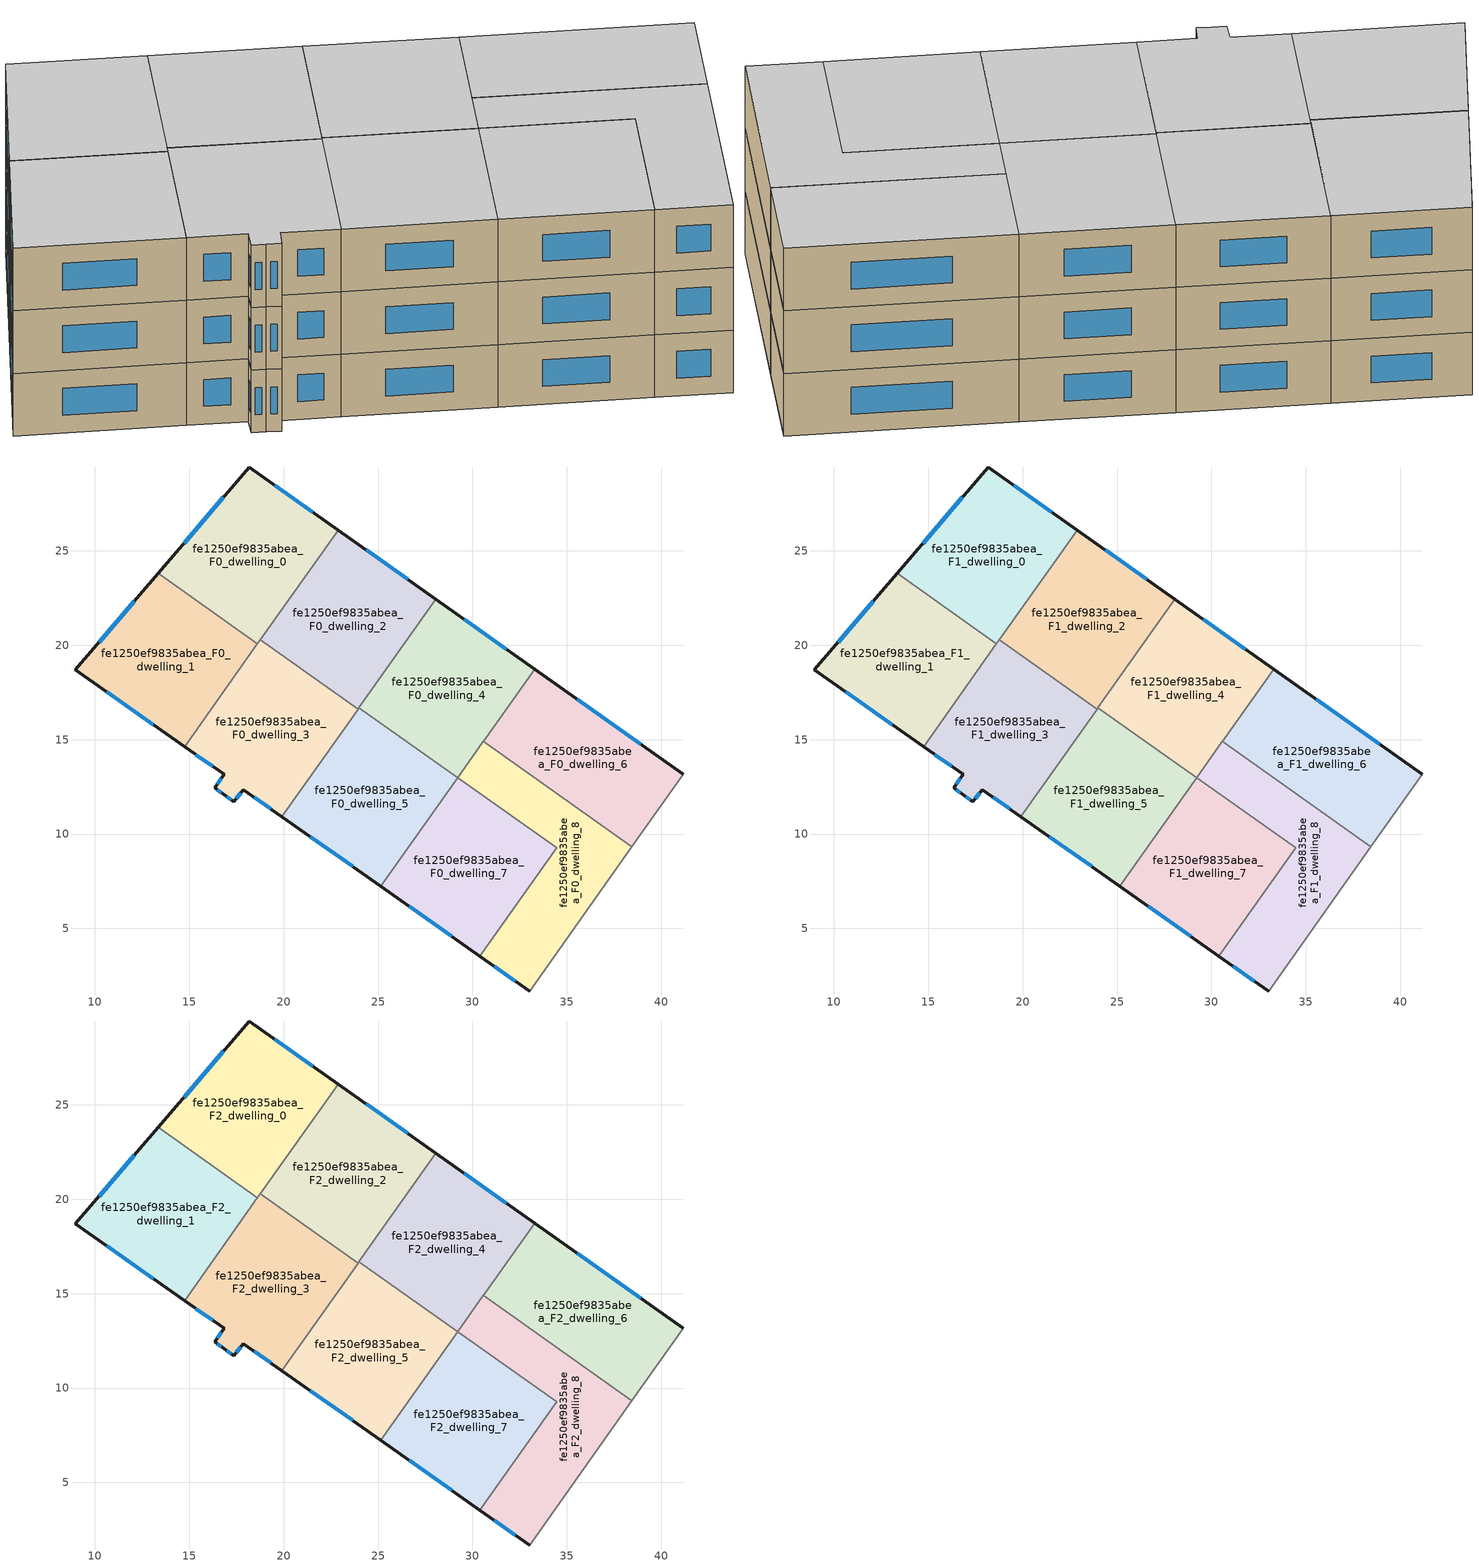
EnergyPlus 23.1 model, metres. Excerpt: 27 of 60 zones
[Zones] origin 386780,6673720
fe1250ef9835abea_F0_dwelling_0
 floor ground (EU_floor_Construction): 22.88,26.1 18.61,20.07 13.34,23.8 18.17,29.44 z0
 wall outside (EU_wall_Construction): 22.88,26.1 18.17,29.44 13.34,23.8 z0:3
 wall to fe1250ef9835abea_F0_dwelling_1 (EU_wall_Construction): 13.34,23.8 18.61,20.07 z0:3
 wall to fe1250ef9835abea_F0_dwelling_2 (EU_wall_Construction): 18.76,20.29 22.88,26.1 z0:3
 wall to fe1250ef9835abea_F0_dwelling_3 (EU_wall_Construction): 18.61,20.07 18.76,20.29 z0:3
 window (EU_Window_Construction): 16.79,27.83 14.72,25.41 / 21.54,27.06 19.52,28.49 z0.86:2.14
fe1250ef9835abea_F0_dwelling_1
 floor ground (EU_floor_Construction): 18.61,20.07 14.76,14.63 8.97,18.69 13.34,23.8 z0
 wall outside (EU_wall_Construction): 13.34,23.8 8.97,18.69 14.76,14.63 z0:3
 wall to fe1250ef9835abea_F0_dwelling_3 (EU_wall_Construction): 14.76,14.63 18.61,20.07 z0:3
 window (EU_Window_Construction): 12.09,22.34 10.22,20.15 / 10.62,17.53 13.1,15.79 z0.86:2.14
fe1250ef9835abea_F0_dwelling_2
 floor ground (EU_floor_Construction): 28.06,22.44 23.94,16.62 18.76,20.29 22.88,26.1 z0
 wall outside (EU_wall_Construction): 28.06,22.44 22.88,26.1 z0:3
 wall to fe1250ef9835abea_F0_dwelling_3 (EU_wall_Construction): 18.76,20.29 23.94,16.62 z0:3
 wall to fe1250ef9835abea_F0_dwelling_4 (EU_wall_Construction): 23.98,16.68 28.06,22.44 z0:3
 wall to fe1250ef9835abea_F0_dwelling_5 (EU_wall_Construction): 23.94,16.62 23.98,16.68 z0:3
 window (EU_Window_Construction): 26.58,23.48 24.36,25.05 z0.86:2.14
fe1250ef9835abea_F0_dwelling_3
 floor ground (EU_floor_Construction): 23.94,16.62 19.9,10.92 17.86,12.36 17.36,11.71 16.85,12.08 16.35,12.44 16.84,13.16 14.76,14.63 18.76,20.29 z0
 wall outside (EU_wall_Construction): 14.76,14.63 16.84,13.16 16.35,12.44 16.85,12.08 17.36,11.71 17.86,12.36 19.9,10.92 z0:3
 wall to fe1250ef9835abea_F0_dwelling_5 (EU_wall_Construction): 19.9,10.92 23.94,16.62 z0:3
 window (EU_Window_Construction): 16.7,12.96 16.49,12.65 / 15.35,14.21 16.25,13.58 / 18.44,11.95 19.32,11.33 / 17.5,11.89 17.72,12.17 / 16.99,11.97 17.21,11.82 / 16.49,12.34 16.7,12.18 z0.86:2.14
fe1250ef9835abea_F0_dwelling_4
 floor ground (EU_floor_Construction): 33.29,18.73 29.22,12.98 23.98,16.68 28.06,22.44 z0
 wall outside (EU_wall_Construction): 33.29,18.73 28.06,22.44 z0:3
 wall to fe1250ef9835abea_F0_dwelling_5 (EU_wall_Construction): 23.98,16.68 29.22,12.98 z0:3
 wall to fe1250ef9835abea_F0_dwelling_6 (EU_wall_Construction): 30.58,14.9 33.29,18.73 z0:3
 wall to fe1250ef9835abea_F0_dwelling_8 (EU_wall_Construction): 29.22,12.99 30.58,14.9 z0:3
 window (EU_Window_Construction): 31.8,19.79 29.55,21.38 z0.86:2.14
fe1250ef9835abea_F0_dwelling_5
 floor ground (EU_floor_Construction): 29.22,12.98 25.15,7.23 19.9,10.92 23.98,16.68 z0
 wall outside (EU_wall_Construction): 19.9,10.92 25.15,7.23 z0:3
 wall to fe1250ef9835abea_F0_dwelling_7 (EU_wall_Construction): 25.15,7.23 29.22,12.98 z0:3
 window (EU_Window_Construction): 21.4,9.86 23.65,8.28 z0.86:2.14
fe1250ef9835abea_F0_dwelling_6
 floor ground (EU_floor_Construction): 41.15,13.17 38.44,9.33 30.58,14.9 33.29,18.73 z0
 wall outside (EU_wall_Construction): 41.15,13.17 33.29,18.73 z0:3
 wall adiabatic (EU_wall_Construction): 38.44,9.33 41.15,13.17 z0:3
 wall to fe1250ef9835abea_F0_dwelling_8 (EU_wall_Construction): 30.58,14.9 38.44,9.33 z0:3
 window (EU_Window_Construction): 38.91,14.76 35.54,17.14 z0.86:2.14
fe1250ef9835abea_F0_dwelling_7
 floor ground (EU_floor_Construction): 34.46,9.28 30.4,3.54 25.15,7.23 29.22,12.99 z0
 wall outside (EU_wall_Construction): 25.15,7.23 30.4,3.54 z0:3
 wall to fe1250ef9835abea_F0_dwelling_8 (EU_wall_Construction): 30.4,3.54 34.46,9.28 29.22,12.99 z0:3
 window (EU_Window_Construction): 26.65,6.17 28.9,4.59 z0.86:2.14
fe1250ef9835abea_F0_dwelling_8
 floor ground (EU_floor_Construction): 38.44,9.33 33.02,1.69 30.4,3.54 34.46,9.28 29.22,12.99 30.58,14.9 z0
 wall outside (EU_wall_Construction): 30.4,3.54 33.02,1.69 z0:3
 wall adiabatic (EU_wall_Construction): 33.02,1.69 38.44,9.33 z0:3
 window (EU_Window_Construction): 31.15,3.01 32.27,2.22 z0.86:2.14
fe1250ef9835abea_F1_dwelling_0
 floor to fe1250ef9835abea_F0_dwelling_0 (EU_floor_Construction): 22.88,26.1 18.61,20.07 13.34,23.8 18.17,29.44 z3
 wall outside (EU_wall_Construction): 22.88,26.1 18.17,29.44 13.34,23.8 z3:6
 wall to fe1250ef9835abea_F1_dwelling_1 (EU_wall_Construction): 13.34,23.8 18.61,20.07 z3:6
 wall to fe1250ef9835abea_F1_dwelling_2 (EU_wall_Construction): 18.76,20.29 22.88,26.1 z3:6
 wall to fe1250ef9835abea_F1_dwelling_3 (EU_wall_Construction): 18.61,20.07 18.76,20.29 z3:6
 window (EU_Window_Construction): 16.79,27.83 14.72,25.41 / 21.54,27.06 19.52,28.49 z3.86:5.14
fe1250ef9835abea_F1_dwelling_1
 floor to fe1250ef9835abea_F0_dwelling_1 (EU_floor_Construction): 18.61,20.07 14.76,14.63 8.97,18.69 13.34,23.8 z3
 wall outside (EU_wall_Construction): 13.34,23.8 8.97,18.69 14.76,14.63 z3:6
 wall to fe1250ef9835abea_F1_dwelling_3 (EU_wall_Construction): 14.76,14.63 18.61,20.07 z3:6
 window (EU_Window_Construction): 12.09,22.34 10.22,20.15 / 10.62,17.53 13.1,15.79 z3.86:5.14
fe1250ef9835abea_F1_dwelling_2
 floor to fe1250ef9835abea_F0_dwelling_2 (EU_floor_Construction): 28.06,22.44 23.94,16.62 18.76,20.29 22.88,26.1 z3
 wall outside (EU_wall_Construction): 28.06,22.44 22.88,26.1 z3:6
 wall to fe1250ef9835abea_F1_dwelling_3 (EU_wall_Construction): 18.76,20.29 23.94,16.62 z3:6
 wall to fe1250ef9835abea_F1_dwelling_4 (EU_wall_Construction): 23.98,16.68 28.06,22.44 z3:6
 wall to fe1250ef9835abea_F1_dwelling_5 (EU_wall_Construction): 23.94,16.62 23.98,16.68 z3:6
 window (EU_Window_Construction): 26.58,23.48 24.36,25.05 z3.86:5.14
fe1250ef9835abea_F1_dwelling_3
 floor to fe1250ef9835abea_F0_dwelling_3 (EU_floor_Construction): 23.94,16.62 19.9,10.92 17.86,12.36 17.36,11.71 16.85,12.08 16.35,12.44 16.84,13.16 14.76,14.63 18.76,20.29 z3
 wall outside (EU_wall_Construction): 14.76,14.63 16.84,13.16 16.35,12.44 16.85,12.08 17.36,11.71 17.86,12.36 19.9,10.92 z3:6
 wall to fe1250ef9835abea_F1_dwelling_5 (EU_wall_Construction): 19.9,10.92 23.94,16.62 z3:6
 window (EU_Window_Construction): 16.7,12.96 16.49,12.65 / 15.35,14.21 16.25,13.58 / 18.44,11.95 19.32,11.33 / 17.5,11.89 17.72,12.17 / 16.99,11.97 17.21,11.82 / 16.49,12.34 16.7,12.18 z3.86:5.14
fe1250ef9835abea_F1_dwelling_4
 floor to fe1250ef9835abea_F0_dwelling_4 (EU_floor_Construction): 33.29,18.73 29.22,12.98 23.98,16.68 28.06,22.44 z3
 wall outside (EU_wall_Construction): 33.29,18.73 28.06,22.44 z3:6
 wall to fe1250ef9835abea_F1_dwelling_5 (EU_wall_Construction): 23.98,16.68 29.22,12.98 z3:6
 wall to fe1250ef9835abea_F1_dwelling_6 (EU_wall_Construction): 30.58,14.9 33.29,18.73 z3:6
 wall to fe1250ef9835abea_F1_dwelling_8 (EU_wall_Construction): 29.22,12.99 30.58,14.9 z3:6
 window (EU_Window_Construction): 31.8,19.79 29.55,21.38 z3.86:5.14
fe1250ef9835abea_F1_dwelling_5
 floor to fe1250ef9835abea_F0_dwelling_5 (EU_floor_Construction): 29.22,12.98 25.15,7.23 19.9,10.92 23.98,16.68 z3
 wall outside (EU_wall_Construction): 19.9,10.92 25.15,7.23 z3:6
 wall to fe1250ef9835abea_F1_dwelling_7 (EU_wall_Construction): 25.15,7.23 29.22,12.98 z3:6
 window (EU_Window_Construction): 21.4,9.86 23.65,8.28 z3.86:5.14
fe1250ef9835abea_F1_dwelling_6
 floor to fe1250ef9835abea_F0_dwelling_6 (EU_floor_Construction): 41.15,13.17 38.44,9.33 30.58,14.9 33.29,18.73 z3
 wall outside (EU_wall_Construction): 41.15,13.17 33.29,18.73 z3:6
 wall adiabatic (EU_wall_Construction): 38.44,9.33 41.15,13.17 z3:6
 wall to fe1250ef9835abea_F1_dwelling_8 (EU_wall_Construction): 30.58,14.9 38.44,9.33 z3:6
 window (EU_Window_Construction): 38.91,14.76 35.54,17.14 z3.86:5.14
fe1250ef9835abea_F1_dwelling_7
 floor to fe1250ef9835abea_F0_dwelling_7 (EU_floor_Construction): 34.46,9.28 30.4,3.54 25.15,7.23 29.22,12.99 z3
 wall outside (EU_wall_Construction): 25.15,7.23 30.4,3.54 z3:6
 wall to fe1250ef9835abea_F1_dwelling_8 (EU_wall_Construction): 30.4,3.54 34.46,9.28 29.22,12.99 z3:6
 window (EU_Window_Construction): 26.65,6.17 28.9,4.59 z3.86:5.14
fe1250ef9835abea_F1_dwelling_8
 floor to fe1250ef9835abea_F0_dwelling_8 (EU_floor_Construction): 38.44,9.33 33.02,1.69 30.4,3.54 34.46,9.28 29.22,12.99 30.58,14.9 z3
 wall outside (EU_wall_Construction): 30.4,3.54 33.02,1.69 z3:6
 wall adiabatic (EU_wall_Construction): 33.02,1.69 38.44,9.33 z3:6
 window (EU_Window_Construction): 31.15,3.01 32.27,2.22 z3.86:5.14
fe1250ef9835abea_F2_dwelling_0
 floor to fe1250ef9835abea_F1_dwelling_0 (EU_floor_Construction): 22.88,26.1 18.61,20.07 13.34,23.8 18.17,29.44 z6
 wall outside (EU_wall_Construction): 22.88,26.1 18.17,29.44 13.34,23.8 z6:9
 wall to fe1250ef9835abea_F2_dwelling_1 (EU_wall_Construction): 13.34,23.8 18.61,20.07 z6:9
 wall to fe1250ef9835abea_F2_dwelling_2 (EU_wall_Construction): 18.76,20.29 22.88,26.1 z6:9
 wall to fe1250ef9835abea_F2_dwelling_3 (EU_wall_Construction): 18.61,20.07 18.76,20.29 z6:9
 window (EU_Window_Construction): 16.79,27.83 14.72,25.41 / 21.54,27.06 19.52,28.49 z6.86:8.14
 ceiling to fe1250ef9835abea_F3_dwelling_0 (EU_floor_Construction): 18.61,20.07 22.88,26.1 18.17,29.44 13.34,23.8 z9
fe1250ef9835abea_F2_dwelling_1
 floor to fe1250ef9835abea_F1_dwelling_1 (EU_floor_Construction): 18.61,20.07 14.76,14.63 8.97,18.69 13.34,23.8 z6
 wall outside (EU_wall_Construction): 13.34,23.8 8.97,18.69 14.76,14.63 z6:9
 wall to fe1250ef9835abea_F2_dwelling_3 (EU_wall_Construction): 14.76,14.63 18.61,20.07 z6:9
 window (EU_Window_Construction): 12.09,22.34 10.22,20.15 / 10.62,17.53 13.1,15.79 z6.86:8.14
 ceiling to fe1250ef9835abea_F3_dwelling_1 (EU_floor_Construction): 14.76,14.63 18.61,20.07 13.34,23.8 8.97,18.69 z9
fe1250ef9835abea_F2_dwelling_2
 floor to fe1250ef9835abea_F1_dwelling_2 (EU_floor_Construction): 28.06,22.44 23.94,16.62 18.76,20.29 22.88,26.1 z6
 wall outside (EU_wall_Construction): 28.06,22.44 22.88,26.1 z6:9
 wall to fe1250ef9835abea_F2_dwelling_3 (EU_wall_Construction): 18.76,20.29 23.94,16.62 z6:9
 wall to fe1250ef9835abea_F2_dwelling_4 (EU_wall_Construction): 23.98,16.68 28.06,22.44 z6:9
 wall to fe1250ef9835abea_F2_dwelling_5 (EU_wall_Construction): 23.94,16.62 23.98,16.68 z6:9
 window (EU_Window_Construction): 26.58,23.48 24.36,25.05 z6.86:8.14
 ceiling to fe1250ef9835abea_F3_dwelling_2 (EU_floor_Construction): 23.94,16.62 28.06,22.44 22.88,26.1 18.76,20.29 z9
fe1250ef9835abea_F2_dwelling_3
 floor to fe1250ef9835abea_F1_dwelling_3 (EU_floor_Construction): 23.94,16.62 19.9,10.92 17.86,12.36 17.36,11.71 16.85,12.08 16.35,12.44 16.84,13.16 14.76,14.63 18.76,20.29 z6
 wall outside (EU_wall_Construction): 14.76,14.63 16.84,13.16 16.35,12.44 16.85,12.08 17.36,11.71 17.86,12.36 19.9,10.92 z6:9
 wall to fe1250ef9835abea_F2_dwelling_5 (EU_wall_Construction): 19.9,10.92 23.94,16.62 z6:9
 window (EU_Window_Construction): 16.7,12.96 16.49,12.65 / 15.35,14.21 16.25,13.58 / 18.44,11.95 19.32,11.33 / 17.5,11.89 17.72,12.17 / 16.99,11.97 17.21,11.82 / 16.49,12.34 16.7,12.18 z6.86:8.14
 ceiling to fe1250ef9835abea_F3_dwelling_3 (EU_floor_Construction): 19.9,10.92 23.94,16.62 18.76,20.29 14.76,14.63 16.84,13.16 16.35,12.44 16.85,12.08 17.36,11.71 17.86,12.36 z9
fe1250ef9835abea_F2_dwelling_4
 floor to fe1250ef9835abea_F1_dwelling_4 (EU_floor_Construction): 33.29,18.73 29.22,12.98 23.98,16.68 28.06,22.44 z6
 wall outside (EU_wall_Construction): 33.29,18.73 28.06,22.44 z6:9
 wall to fe1250ef9835abea_F2_dwelling_5 (EU_wall_Construction): 23.98,16.68 29.22,12.98 z6:9
 wall to fe1250ef9835abea_F2_dwelling_6 (EU_wall_Construction): 30.58,14.9 33.29,18.73 z6:9
 wall to fe1250ef9835abea_F2_dwelling_8 (EU_wall_Construction): 29.22,12.99 30.58,14.9 z6:9
 window (EU_Window_Construction): 31.8,19.79 29.55,21.38 z6.86:8.14
 ceiling to fe1250ef9835abea_F3_dwelling_4 (EU_floor_Construction): 29.22,12.98 33.29,18.73 28.06,22.44 23.98,16.68 z9
fe1250ef9835abea_F2_dwelling_5
 floor to fe1250ef9835abea_F1_dwelling_5 (EU_floor_Construction): 29.22,12.98 25.15,7.23 19.9,10.92 23.98,16.68 z6
 wall outside (EU_wall_Construction): 19.9,10.92 25.15,7.23 z6:9
 wall to fe1250ef9835abea_F2_dwelling_7 (EU_wall_Construction): 25.15,7.23 29.22,12.98 z6:9
 window (EU_Window_Construction): 21.4,9.86 23.65,8.28 z6.86:8.14
 ceiling to fe1250ef9835abea_F3_dwelling_5 (EU_floor_Construction): 25.15,7.23 29.22,12.98 23.98,16.68 19.9,10.92 z9
fe1250ef9835abea_F2_dwelling_6
 floor to fe1250ef9835abea_F1_dwelling_6 (EU_floor_Construction): 41.15,13.17 38.44,9.33 30.58,14.9 33.29,18.73 z6
 wall outside (EU_wall_Construction): 41.15,13.17 33.29,18.73 z6:9
 wall adiabatic (EU_wall_Construction): 38.44,9.33 41.15,13.17 z6:9
 wall to fe1250ef9835abea_F2_dwelling_8 (EU_wall_Construction): 30.58,14.9 38.44,9.33 z6:9
 window (EU_Window_Construction): 38.91,14.76 35.54,17.14 z6.86:8.14
 ceiling to fe1250ef9835abea_F3_dwelling_6 (EU_floor_Construction): 38.44,9.33 41.15,13.17 33.29,18.73 30.58,14.9 z9
fe1250ef9835abea_F2_dwelling_7
 floor to fe1250ef9835abea_F1_dwelling_7 (EU_floor_Construction): 34.46,9.28 30.4,3.54 25.15,7.23 29.22,12.99 z6
 wall outside (EU_wall_Construction): 25.15,7.23 30.4,3.54 z6:9
 wall to fe1250ef9835abea_F2_dwelling_8 (EU_wall_Construction): 30.4,3.54 34.46,9.28 29.22,12.99 z6:9
 window (EU_Window_Construction): 26.65,6.17 28.9,4.59 z6.86:8.14
 ceiling to fe1250ef9835abea_F3_dwelling_7 (EU_floor_Construction): 30.4,3.54 34.46,9.28 29.22,12.99 25.15,7.23 z9
fe1250ef9835abea_F2_dwelling_8
 floor to fe1250ef9835abea_F1_dwelling_8 (EU_floor_Construction): 38.44,9.33 33.02,1.69 30.4,3.54 34.46,9.28 29.22,12.99 30.58,14.9 z6
 wall outside (EU_wall_Construction): 30.4,3.54 33.02,1.69 z6:9
 wall adiabatic (EU_wall_Construction): 33.02,1.69 38.44,9.33 z6:9
 window (EU_Window_Construction): 31.15,3.01 32.27,2.22 z6.86:8.14
 ceiling to fe1250ef9835abea_F3_dwelling_8 (EU_floor_Construction): 33.02,1.69 38.44,9.33 30.58,14.9 29.22,12.99 34.46,9.28 30.4,3.54 z9
[Building]
EU S2 Campaign: North Axis=0; Terrain=City; Solar Distribution=FullExterior
[Site:Location]
Helsinki-Vantaa.AP: Latitude=60.317; Longitude=24.963; Time Zone=2; Elevation=54.6
[SizingPeriod:WeatherFileDays]
AnnualSizingPeriod: Begin Month=1; Begin Day of Month=1; End Month=12; End Day of Month=31; Day of Week for Start Day=Monday; Use Weather File Daylight Saving Period=No; Use Weather File Rain and Snow Indicators=No
[MATERIAL]
EU_InternalMass_Material: Roughness=MediumRough; Thickness=0.1; Conductivity=1; Density=1800; Specific Heat=900; Thermal Absorptance=0.9; Solar Absorptance=0.7; Visible Absorptance=0.7
[MATERIAL:NOMASS] Roughness=MediumRough; Thermal Absorptance=0.9; Solar Absorptance=0.7; Visible Absorptance=0.7
Name | Thermal Resistance
EU_wall_NoMass | 1.10183
EU_floor_NoMass | 1.70606
[WINDOWMATERIAL:SIMPLEGLAZINGSYSTEM]
EU_Window_SimpleGlazing: UFactor=3.11035; Solar Heat Gain Coefficient=0.8; Visible Transmittance=0.8
[CONSTRUCTION]
EU_wall_Construction: EU_wall_NoMass
EU_floor_Construction: EU_floor_NoMass
EU_Window_Construction: EU_Window_SimpleGlazing
EU_InternalMass_Construction: EU_InternalMass_Material
[ZONE] Type=1; Multiplier=1; Ceiling Height=autocalculate; Floor Area=autocalculate; Part of Total Floor Area=Yes
Name | Volume
fe1250ef9835abea_F0_dwelling_0; fe1250ef9835abea_F1_dwelling_0; fe1250ef9835abea_F2_dwelling_0; fe1250ef9835abea_F0_dwelling_7; fe1250ef9835abea_F1_dwelling_7; fe1250ef9835abea_F2_dwelling_7 | 135.616
fe1250ef9835abea_F0_dwelling_1; fe1250ef9835abea_F1_dwelling_1; fe1250ef9835abea_F2_dwelling_1 | 135.609
fe1250ef9835abea_F0_dwelling_2; fe1250ef9835abea_F1_dwelling_2; fe1250ef9835abea_F2_dwelling_2; fe1250ef9835abea_F0_dwelling_5; fe1250ef9835abea_F1_dwelling_5; fe1250ef9835abea_F2_dwelling_5 | 135.615
fe1250ef9835abea_F0_dwelling_3; fe1250ef9835abea_F1_dwelling_3; fe1250ef9835abea_F2_dwelling_3 | 135.64
fe1250ef9835abea_F0_dwelling_4; fe1250ef9835abea_F1_dwelling_4; fe1250ef9835abea_F2_dwelling_4 | 135.623
fe1250ef9835abea_F0_dwelling_6; fe1250ef9835abea_F1_dwelling_6; fe1250ef9835abea_F2_dwelling_6 | 135.653
fe1250ef9835abea_F0_dwelling_8; fe1250ef9835abea_F1_dwelling_8; fe1250ef9835abea_F2_dwelling_8 | 135.625
[INTERNALMASS] Construction=EU_InternalMass_Construction
Name | Zone or ZoneList | Surface Area
fe1250ef9835abea_F0_dwelling_0_EU_InternalMass | fe1250ef9835abea_F0_dwelling_0 | 45.2043
fe1250ef9835abea_F0_dwelling_1_EU_InternalMass | fe1250ef9835abea_F0_dwelling_1 | 45.2031
fe1250ef9835abea_F0_dwelling_2_EU_InternalMass | fe1250ef9835abea_F0_dwelling_2 | 45.2069
fe1250ef9835abea_F0_dwelling_3_EU_InternalMass | fe1250ef9835abea_F0_dwelling_3 | 45.2132
fe1250ef9835abea_F0_dwelling_4_EU_InternalMass | fe1250ef9835abea_F0_dwelling_4 | 45.2076
fe1250ef9835abea_F0_dwelling_5_EU_InternalMass | fe1250ef9835abea_F0_dwelling_5 | 45.2057
fe1250ef9835abea_F0_dwelling_6_EU_InternalMass | fe1250ef9835abea_F0_dwelling_6 | 45.2157
fe1250ef9835abea_F0_dwelling_7_EU_InternalMass | fe1250ef9835abea_F0_dwelling_7 | 45.2047
fe1250ef9835abea_F0_dwelling_8_EU_InternalMass | fe1250ef9835abea_F0_dwelling_8 | 45.2083
fe1250ef9835abea_F1_dwelling_0_EU_InternalMass | fe1250ef9835abea_F1_dwelling_0 | 45.2043
fe1250ef9835abea_F1_dwelling_1_EU_InternalMass | fe1250ef9835abea_F1_dwelling_1 | 45.2031
fe1250ef9835abea_F1_dwelling_2_EU_InternalMass | fe1250ef9835abea_F1_dwelling_2 | 45.2069
fe1250ef9835abea_F1_dwelling_3_EU_InternalMass | fe1250ef9835abea_F1_dwelling_3 | 45.2132
fe1250ef9835abea_F1_dwelling_4_EU_InternalMass | fe1250ef9835abea_F1_dwelling_4 | 45.2076
fe1250ef9835abea_F1_dwelling_5_EU_InternalMass | fe1250ef9835abea_F1_dwelling_5 | 45.2057
fe1250ef9835abea_F1_dwelling_6_EU_InternalMass | fe1250ef9835abea_F1_dwelling_6 | 45.2157
fe1250ef9835abea_F1_dwelling_7_EU_InternalMass | fe1250ef9835abea_F1_dwelling_7 | 45.2047
fe1250ef9835abea_F1_dwelling_8_EU_InternalMass | fe1250ef9835abea_F1_dwelling_8 | 45.2083
fe1250ef9835abea_F2_dwelling_0_EU_InternalMass | fe1250ef9835abea_F2_dwelling_0 | 45.2043
fe1250ef9835abea_F2_dwelling_1_EU_InternalMass | fe1250ef9835abea_F2_dwelling_1 | 45.2031
fe1250ef9835abea_F2_dwelling_2_EU_InternalMass | fe1250ef9835abea_F2_dwelling_2 | 45.2069
fe1250ef9835abea_F2_dwelling_3_EU_InternalMass | fe1250ef9835abea_F2_dwelling_3 | 45.2132
fe1250ef9835abea_F2_dwelling_4_EU_InternalMass | fe1250ef9835abea_F2_dwelling_4 | 45.2076
fe1250ef9835abea_F2_dwelling_5_EU_InternalMass | fe1250ef9835abea_F2_dwelling_5 | 45.2057
fe1250ef9835abea_F2_dwelling_6_EU_InternalMass | fe1250ef9835abea_F2_dwelling_6 | 45.2157
fe1250ef9835abea_F2_dwelling_7_EU_InternalMass | fe1250ef9835abea_F2_dwelling_7 | 45.2047
fe1250ef9835abea_F2_dwelling_8_EU_InternalMass | fe1250ef9835abea_F2_dwelling_8 | 45.2083
[OTHEREQUIPMENT] Fuel Type=Electricity; Design Level Calculation Method=Watts/Area; Power per Zone Floor Area=1; Fraction Latent=0; Fraction Radiant=0; Fraction Lost=0; Carbon Dioxide Generation Rate=0; EndUse Subcategory=EU_Step8_InternalGains
Name | Zone or ZoneList or Space or SpaceList | Schedule
EU_Step8_InternalGain_fe1250ef9835abea_F0_dwelling_0_f000 | fe1250ef9835abea_F0_dwelling_0 | EU_Step8_GainSchedule_fe1250ef9835abea_F0_dwelling_0_f000
EU_Step8_InternalGain_fe1250ef9835abea_F0_dwelling_1_f000 | fe1250ef9835abea_F0_dwelling_1 | EU_Step8_GainSchedule_fe1250ef9835abea_F0_dwelling_1_f000
EU_Step8_InternalGain_fe1250ef9835abea_F0_dwelling_2_f000 | fe1250ef9835abea_F0_dwelling_2 | EU_Step8_GainSchedule_fe1250ef9835abea_F0_dwelling_2_f000
EU_Step8_InternalGain_fe1250ef9835abea_F0_dwelling_3_f000 | fe1250ef9835abea_F0_dwelling_3 | EU_Step8_GainSchedule_fe1250ef9835abea_F0_dwelling_3_f000
EU_Step8_InternalGain_fe1250ef9835abea_F0_dwelling_4_f000 | fe1250ef9835abea_F0_dwelling_4 | EU_Step8_GainSchedule_fe1250ef9835abea_F0_dwelling_4_f000
EU_Step8_InternalGain_fe1250ef9835abea_F0_dwelling_5_f000 | fe1250ef9835abea_F0_dwelling_5 | EU_Step8_GainSchedule_fe1250ef9835abea_F0_dwelling_5_f000
EU_Step8_InternalGain_fe1250ef9835abea_F0_dwelling_6_f000 | fe1250ef9835abea_F0_dwelling_6 | EU_Step8_GainSchedule_fe1250ef9835abea_F0_dwelling_6_f000
EU_Step8_InternalGain_fe1250ef9835abea_F0_dwelling_7_f000 | fe1250ef9835abea_F0_dwelling_7 | EU_Step8_GainSchedule_fe1250ef9835abea_F0_dwelling_7_f000
EU_Step8_InternalGain_fe1250ef9835abea_F0_dwelling_8_f000 | fe1250ef9835abea_F0_dwelling_8 | EU_Step8_GainSchedule_fe1250ef9835abea_F0_dwelling_8_f000
EU_Step8_InternalGain_fe1250ef9835abea_F1_dwelling_0_f000 | fe1250ef9835abea_F1_dwelling_0 | EU_Step8_GainSchedule_fe1250ef9835abea_F1_dwelling_0_f000
EU_Step8_InternalGain_fe1250ef9835abea_F1_dwelling_1_f000 | fe1250ef9835abea_F1_dwelling_1 | EU_Step8_GainSchedule_fe1250ef9835abea_F1_dwelling_1_f000
EU_Step8_InternalGain_fe1250ef9835abea_F1_dwelling_2_f000 | fe1250ef9835abea_F1_dwelling_2 | EU_Step8_GainSchedule_fe1250ef9835abea_F1_dwelling_2_f000
EU_Step8_InternalGain_fe1250ef9835abea_F1_dwelling_3_f000 | fe1250ef9835abea_F1_dwelling_3 | EU_Step8_GainSchedule_fe1250ef9835abea_F1_dwelling_3_f000
EU_Step8_InternalGain_fe1250ef9835abea_F1_dwelling_4_f000 | fe1250ef9835abea_F1_dwelling_4 | EU_Step8_GainSchedule_fe1250ef9835abea_F1_dwelling_4_f000
EU_Step8_InternalGain_fe1250ef9835abea_F1_dwelling_5_f000 | fe1250ef9835abea_F1_dwelling_5 | EU_Step8_GainSchedule_fe1250ef9835abea_F1_dwelling_5_f000
EU_Step8_InternalGain_fe1250ef9835abea_F1_dwelling_6_f000 | fe1250ef9835abea_F1_dwelling_6 | EU_Step8_GainSchedule_fe1250ef9835abea_F1_dwelling_6_f000
EU_Step8_InternalGain_fe1250ef9835abea_F1_dwelling_7_f000 | fe1250ef9835abea_F1_dwelling_7 | EU_Step8_GainSchedule_fe1250ef9835abea_F1_dwelling_7_f000
EU_Step8_InternalGain_fe1250ef9835abea_F1_dwelling_8_f000 | fe1250ef9835abea_F1_dwelling_8 | EU_Step8_GainSchedule_fe1250ef9835abea_F1_dwelling_8_f000
EU_Step8_InternalGain_fe1250ef9835abea_F2_dwelling_0_f000 | fe1250ef9835abea_F2_dwelling_0 | EU_Step8_GainSchedule_fe1250ef9835abea_F2_dwelling_0_f000
EU_Step8_InternalGain_fe1250ef9835abea_F2_dwelling_1_f000 | fe1250ef9835abea_F2_dwelling_1 | EU_Step8_GainSchedule_fe1250ef9835abea_F2_dwelling_1_f000
EU_Step8_InternalGain_fe1250ef9835abea_F2_dwelling_2_f000 | fe1250ef9835abea_F2_dwelling_2 | EU_Step8_GainSchedule_fe1250ef9835abea_F2_dwelling_2_f000
EU_Step8_InternalGain_fe1250ef9835abea_F2_dwelling_3_f000 | fe1250ef9835abea_F2_dwelling_3 | EU_Step8_GainSchedule_fe1250ef9835abea_F2_dwelling_3_f000
EU_Step8_InternalGain_fe1250ef9835abea_F2_dwelling_4_f000 | fe1250ef9835abea_F2_dwelling_4 | EU_Step8_GainSchedule_fe1250ef9835abea_F2_dwelling_4_f000
EU_Step8_InternalGain_fe1250ef9835abea_F2_dwelling_5_f000 | fe1250ef9835abea_F2_dwelling_5 | EU_Step8_GainSchedule_fe1250ef9835abea_F2_dwelling_5_f000
EU_Step8_InternalGain_fe1250ef9835abea_F2_dwelling_6_f000 | fe1250ef9835abea_F2_dwelling_6 | EU_Step8_GainSchedule_fe1250ef9835abea_F2_dwelling_6_f000
EU_Step8_InternalGain_fe1250ef9835abea_F2_dwelling_7_f000 | fe1250ef9835abea_F2_dwelling_7 | EU_Step8_GainSchedule_fe1250ef9835abea_F2_dwelling_7_f000
EU_Step8_InternalGain_fe1250ef9835abea_F2_dwelling_8_f000 | fe1250ef9835abea_F2_dwelling_8 | EU_Step8_GainSchedule_fe1250ef9835abea_F2_dwelling_8_f000
[ZONEVENTILATION:DESIGNFLOWRATE] Schedule=EU_AlwaysOn; Design Flow Rate Calculation Method=AirChanges/Hour; Air Changes per Hour=0.756316; Ventilation Type=Natural; Fan Pressure Rise=0; Fan Total Efficiency=1; Constant Term Coefficient=1; Temperature Term Coefficient=0; Velocity Term Coefficient=0; Velocity Squared Term Coefficient=0; Minimum Indoor Temperature=-100; Maximum Indoor Temperature=100; Delta Temperature=-100; Minimum Outdoor Temperature=-100; Maximum Outdoor Temperature=100; Maximum Wind Speed=40
Name | Zone or ZoneList or Space or SpaceList
EU_ConstantAir_fe1250ef9835abea_F0_dwelling_0 | fe1250ef9835abea_F0_dwelling_0
EU_ConstantAir_fe1250ef9835abea_F0_dwelling_1 | fe1250ef9835abea_F0_dwelling_1
EU_ConstantAir_fe1250ef9835abea_F0_dwelling_2 | fe1250ef9835abea_F0_dwelling_2
EU_ConstantAir_fe1250ef9835abea_F0_dwelling_3 | fe1250ef9835abea_F0_dwelling_3
EU_ConstantAir_fe1250ef9835abea_F0_dwelling_4 | fe1250ef9835abea_F0_dwelling_4
EU_ConstantAir_fe1250ef9835abea_F0_dwelling_5 | fe1250ef9835abea_F0_dwelling_5
EU_ConstantAir_fe1250ef9835abea_F0_dwelling_6 | fe1250ef9835abea_F0_dwelling_6
EU_ConstantAir_fe1250ef9835abea_F0_dwelling_7 | fe1250ef9835abea_F0_dwelling_7
EU_ConstantAir_fe1250ef9835abea_F0_dwelling_8 | fe1250ef9835abea_F0_dwelling_8
EU_ConstantAir_fe1250ef9835abea_F1_dwelling_0 | fe1250ef9835abea_F1_dwelling_0
EU_ConstantAir_fe1250ef9835abea_F1_dwelling_1 | fe1250ef9835abea_F1_dwelling_1
EU_ConstantAir_fe1250ef9835abea_F1_dwelling_2 | fe1250ef9835abea_F1_dwelling_2
EU_ConstantAir_fe1250ef9835abea_F1_dwelling_3 | fe1250ef9835abea_F1_dwelling_3
EU_ConstantAir_fe1250ef9835abea_F1_dwelling_4 | fe1250ef9835abea_F1_dwelling_4
EU_ConstantAir_fe1250ef9835abea_F1_dwelling_5 | fe1250ef9835abea_F1_dwelling_5
EU_ConstantAir_fe1250ef9835abea_F1_dwelling_6 | fe1250ef9835abea_F1_dwelling_6
EU_ConstantAir_fe1250ef9835abea_F1_dwelling_7 | fe1250ef9835abea_F1_dwelling_7
EU_ConstantAir_fe1250ef9835abea_F1_dwelling_8 | fe1250ef9835abea_F1_dwelling_8
EU_ConstantAir_fe1250ef9835abea_F2_dwelling_0 | fe1250ef9835abea_F2_dwelling_0
EU_ConstantAir_fe1250ef9835abea_F2_dwelling_1 | fe1250ef9835abea_F2_dwelling_1
EU_ConstantAir_fe1250ef9835abea_F2_dwelling_2 | fe1250ef9835abea_F2_dwelling_2
EU_ConstantAir_fe1250ef9835abea_F2_dwelling_3 | fe1250ef9835abea_F2_dwelling_3
EU_ConstantAir_fe1250ef9835abea_F2_dwelling_4 | fe1250ef9835abea_F2_dwelling_4
EU_ConstantAir_fe1250ef9835abea_F2_dwelling_5 | fe1250ef9835abea_F2_dwelling_5
EU_ConstantAir_fe1250ef9835abea_F2_dwelling_6 | fe1250ef9835abea_F2_dwelling_6
EU_ConstantAir_fe1250ef9835abea_F2_dwelling_7 | fe1250ef9835abea_F2_dwelling_7
EU_ConstantAir_fe1250ef9835abea_F2_dwelling_8 | fe1250ef9835abea_F2_dwelling_8
[HVACTEMPLATE:THERMOSTAT] Constant Heating Setpoint=20; Constant Cooling Setpoint=50
EU_HeatOnly_fe1250ef9835abea_F0_dwelling_0; EU_HeatOnly_fe1250ef9835abea_F0_dwelling_1; EU_HeatOnly_fe1250ef9835abea_F0_dwelling_2; EU_HeatOnly_fe1250ef9835abea_F0_dwelling_3; EU_HeatOnly_fe1250ef9835abea_F0_dwelling_4; EU_HeatOnly_fe1250ef9835abea_F0_dwelling_5; EU_HeatOnly_fe1250ef9835abea_F0_dwelling_6; EU_HeatOnly_fe1250ef9835abea_F0_dwelling_7; EU_HeatOnly_fe1250ef9835abea_F0_dwelling_8; EU_HeatOnly_fe1250ef9835abea_F1_dwelling_0; EU_HeatOnly_fe1250ef9835abea_F1_dwelling_1; EU_HeatOnly_fe1250ef9835abea_F1_dwelling_2; EU_HeatOnly_fe1250ef9835abea_F1_dwelling_3; EU_HeatOnly_fe1250ef9835abea_F1_dwelling_4; EU_HeatOnly_fe1250ef9835abea_F1_dwelling_5; EU_HeatOnly_fe1250ef9835abea_F1_dwelling_6; EU_HeatOnly_fe1250ef9835abea_F1_dwelling_7; EU_HeatOnly_fe1250ef9835abea_F1_dwelling_8; EU_HeatOnly_fe1250ef9835abea_F2_dwelling_0; EU_HeatOnly_fe1250ef9835abea_F2_dwelling_1; EU_HeatOnly_fe1250ef9835abea_F2_dwelling_2; EU_HeatOnly_fe1250ef9835abea_F2_dwelling_3; EU_HeatOnly_fe1250ef9835abea_F2_dwelling_4; EU_HeatOnly_fe1250ef9835abea_F2_dwelling_5; EU_HeatOnly_fe1250ef9835abea_F2_dwelling_6; EU_HeatOnly_fe1250ef9835abea_F2_dwelling_7; EU_HeatOnly_fe1250ef9835abea_F2_dwelling_8; EU_HeatOnly_fe1250ef9835abea_F3_dwelling_0; EU_HeatOnly_fe1250ef9835abea_F3_dwelling_1; EU_HeatOnly_fe1250ef9835abea_F3_dwelling_2; EU_HeatOnly_fe1250ef9835abea_F3_dwelling_3; EU_HeatOnly_fe1250ef9835abea_F3_dwelling_4; EU_HeatOnly_fe1250ef9835abea_F3_dwelling_5; EU_HeatOnly_fe1250ef9835abea_F3_dwelling_6; EU_HeatOnly_fe1250ef9835abea_F3_dwelling_7; EU_HeatOnly_fe1250ef9835abea_F3_dwelling_8; EU_HeatOnly_fe1250ef9835abea_F4_dwelling_0; EU_HeatOnly_fe1250ef9835abea_F4_dwelling_1; EU_HeatOnly_fe1250ef9835abea_F4_dwelling_2; EU_HeatOnly_fe1250ef9835abea_F4_dwelling_3; EU_HeatOnly_fe1250ef9835abea_F4_dwelling_4; EU_HeatOnly_fe1250ef9835abea_F4_dwelling_5; EU_HeatOnly_fe1250ef9835abea_F4_dwelling_6; EU_HeatOnly_fe1250ef9835abea_F4_dwelling_7; EU_HeatOnly_fe1250ef9835abea_F5_dwelling_0; EU_HeatOnly_fe1250ef9835abea_F5_dwelling_1; EU_HeatOnly_fe1250ef9835abea_F5_dwelling_2; EU_HeatOnly_fe1250ef9835abea_F5_dwelling_3; EU_HeatOnly_fe1250ef9835abea_F5_dwelling_4; EU_HeatOnly_fe1250ef9835abea_F5_dwelling_5; EU_HeatOnly_fe1250ef9835abea_F5_dwelling_6; EU_HeatOnly_fe1250ef9835abea_F5_dwelling_7; EU_HeatOnly_fe1250ef9835abea_F6_dwelling_0; EU_HeatOnly_fe1250ef9835abea_F6_dwelling_1; EU_HeatOnly_fe1250ef9835abea_F6_dwelling_2; EU_HeatOnly_fe1250ef9835abea_F6_dwelling_3; EU_HeatOnly_fe1250ef9835abea_F6_dwelling_4; EU_HeatOnly_fe1250ef9835abea_F6_dwelling_5; EU_HeatOnly_fe1250ef9835abea_F6_dwelling_6; EU_HeatOnly_fe1250ef9835abea_F6_dwelling_7
[HVACTEMPLATE:ZONE:IDEALLOADSAIRSYSTEM] System Availability Schedule=EU_AlwaysOn; Maximum Heating Supply Air Temperature=50; Minimum Cooling Supply Air Temperature=13; Maximum Heating Supply Air Humidity Ratio=0.0156; Minimum Cooling Supply Air Humidity Ratio=0.0077; Heating Limit=NoLimit; Cooling Limit=NoLimit; Heating Availability Schedule=EU_AlwaysOn; Cooling Availability Schedule=EU_CoolingOff; Dehumidification Control Type=ConstantSensibleHeatRatio; Cooling Sensible Heat Ratio=0.7; Dehumidification Setpoint=60; Humidification Control Type=None; Humidification Setpoint=30; Outdoor Air Method=None; Outdoor Air Flow Rate per Person=0.00944; Outdoor Air Flow Rate per Zone Floor Area=0; Outdoor Air Flow Rate per Zone=0; Demand Controlled Ventilation Type=None; Outdoor Air Economizer Type=NoEconomizer; Heat Recovery Type=None; Sensible Heat Recovery Effectiveness=0.7; Latent Heat Recovery Effectiveness=0.65
Name | Template Thermostat
fe1250ef9835abea_F0_dwelling_0 | EU_HeatOnly_fe1250ef9835abea_F0_dwelling_0
fe1250ef9835abea_F0_dwelling_1 | EU_HeatOnly_fe1250ef9835abea_F0_dwelling_1
fe1250ef9835abea_F0_dwelling_2 | EU_HeatOnly_fe1250ef9835abea_F0_dwelling_2
fe1250ef9835abea_F0_dwelling_3 | EU_HeatOnly_fe1250ef9835abea_F0_dwelling_3
fe1250ef9835abea_F0_dwelling_4 | EU_HeatOnly_fe1250ef9835abea_F0_dwelling_4
fe1250ef9835abea_F0_dwelling_5 | EU_HeatOnly_fe1250ef9835abea_F0_dwelling_5
fe1250ef9835abea_F0_dwelling_6 | EU_HeatOnly_fe1250ef9835abea_F0_dwelling_6
fe1250ef9835abea_F0_dwelling_7 | EU_HeatOnly_fe1250ef9835abea_F0_dwelling_7
fe1250ef9835abea_F0_dwelling_8 | EU_HeatOnly_fe1250ef9835abea_F0_dwelling_8
fe1250ef9835abea_F1_dwelling_0 | EU_HeatOnly_fe1250ef9835abea_F1_dwelling_0
fe1250ef9835abea_F1_dwelling_1 | EU_HeatOnly_fe1250ef9835abea_F1_dwelling_1
fe1250ef9835abea_F1_dwelling_2 | EU_HeatOnly_fe1250ef9835abea_F1_dwelling_2
fe1250ef9835abea_F1_dwelling_3 | EU_HeatOnly_fe1250ef9835abea_F1_dwelling_3
fe1250ef9835abea_F1_dwelling_4 | EU_HeatOnly_fe1250ef9835abea_F1_dwelling_4
fe1250ef9835abea_F1_dwelling_5 | EU_HeatOnly_fe1250ef9835abea_F1_dwelling_5
fe1250ef9835abea_F1_dwelling_6 | EU_HeatOnly_fe1250ef9835abea_F1_dwelling_6
fe1250ef9835abea_F1_dwelling_7 | EU_HeatOnly_fe1250ef9835abea_F1_dwelling_7
fe1250ef9835abea_F1_dwelling_8 | EU_HeatOnly_fe1250ef9835abea_F1_dwelling_8
fe1250ef9835abea_F2_dwelling_0 | EU_HeatOnly_fe1250ef9835abea_F2_dwelling_0
fe1250ef9835abea_F2_dwelling_1 | EU_HeatOnly_fe1250ef9835abea_F2_dwelling_1
fe1250ef9835abea_F2_dwelling_2 | EU_HeatOnly_fe1250ef9835abea_F2_dwelling_2
fe1250ef9835abea_F2_dwelling_3 | EU_HeatOnly_fe1250ef9835abea_F2_dwelling_3
fe1250ef9835abea_F2_dwelling_4 | EU_HeatOnly_fe1250ef9835abea_F2_dwelling_4
fe1250ef9835abea_F2_dwelling_5 | EU_HeatOnly_fe1250ef9835abea_F2_dwelling_5
fe1250ef9835abea_F2_dwelling_6 | EU_HeatOnly_fe1250ef9835abea_F2_dwelling_6
fe1250ef9835abea_F2_dwelling_7 | EU_HeatOnly_fe1250ef9835abea_F2_dwelling_7
fe1250ef9835abea_F2_dwelling_8 | EU_HeatOnly_fe1250ef9835abea_F2_dwelling_8
[SIZING:ZONE] Zone Cooling Design Supply Air Temperature Input Method=SupplyAirTemperature; Zone Cooling Design Supply Air Temperature=13; Zone Heating Design Supply Air Temperature Input Method=SupplyAirTemperature; Zone Heating Design Supply Air Temperature=50; Zone Cooling Design Supply Air Humidity Ratio=0.008; Zone Heating Design Supply Air Humidity Ratio=0.008; Cooling Design Air Flow Method=DesignDay; Cooling Design Air Flow Rate=0; Cooling Minimum Air Flow per Zone Floor Area=0.000762; Cooling Minimum Air Flow=0; Cooling Minimum Air Flow Fraction=0.2; Heating Design Air Flow Method=DesignDay; Heating Design Air Flow Rate=0; Heating Maximum Air Flow per Zone Floor Area=0.002032; Heating Maximum Air Flow=0.141576; Heating Maximum Air Flow Fraction=0.3; Account for Dedicated Outdoor Air System=No; Dedicated Outdoor Air System Control Strategy=NeutralSupplyAir; Dedicated Outdoor Air Low Setpoint Temperature for Design=autosize; Dedicated Outdoor Air High Setpoint Temperature for Design=autosize; Zone Load Sizing Method=Sensible Load Only No Latent Load; Zone Latent Cooling Design Supply Air Humidity Ratio Input Method=HumidityRatioDifference; Zone Cooling Design Supply Air Humidity Ratio Difference=0.005; Zone Latent Heating Design Supply Air Humidity Ratio Input Method=HumidityRatioDifference; Zone Humidification Design Supply Air Humidity Ratio Difference=0.005
fe1250ef9835abea_F0_dwelling_0; fe1250ef9835abea_F0_dwelling_1; fe1250ef9835abea_F0_dwelling_2; fe1250ef9835abea_F0_dwelling_3; fe1250ef9835abea_F0_dwelling_4; fe1250ef9835abea_F0_dwelling_5; fe1250ef9835abea_F0_dwelling_6; fe1250ef9835abea_F0_dwelling_7; fe1250ef9835abea_F0_dwelling_8; fe1250ef9835abea_F1_dwelling_0; fe1250ef9835abea_F1_dwelling_1; fe1250ef9835abea_F1_dwelling_2; fe1250ef9835abea_F1_dwelling_3; fe1250ef9835abea_F1_dwelling_4; fe1250ef9835abea_F1_dwelling_5; fe1250ef9835abea_F1_dwelling_6; fe1250ef9835abea_F1_dwelling_7; fe1250ef9835abea_F1_dwelling_8; fe1250ef9835abea_F2_dwelling_0; fe1250ef9835abea_F2_dwelling_1; fe1250ef9835abea_F2_dwelling_2; fe1250ef9835abea_F2_dwelling_3; fe1250ef9835abea_F2_dwelling_4; fe1250ef9835abea_F2_dwelling_5; fe1250ef9835abea_F2_dwelling_6; fe1250ef9835abea_F2_dwelling_7; fe1250ef9835abea_F2_dwelling_8
[SCHEDULE:CONSTANT]
Name | Hourly Value
EU_AlwaysOn | 1
EU_CoolingOff | 0
[SCHEDULE:FILE] Column Number=1; Rows to Skip at Top=0; Number of Hours of Data=8760; Column Separator=Comma; Interpolate to Timestep=No; Minutes per Item=60; Adjust Schedule for Daylight Savings=Yes
Name | File
EU_Step8_GainSchedule_fe1250ef9835abea_F0_dwelling_0_f000 | ../../schedules/fe1250ef9835abea/fe1250ef9835abea_F0_dwelling_0_f000_gain.csv
EU_Step8_GainSchedule_fe1250ef9835abea_F0_dwelling_1_f000 | ../../schedules/fe1250ef9835abea/fe1250ef9835abea_F0_dwelling_1_f000_gain.csv
EU_Step8_GainSchedule_fe1250ef9835abea_F0_dwelling_2_f000 | ../../schedules/fe1250ef9835abea/fe1250ef9835abea_F0_dwelling_2_f000_gain.csv
EU_Step8_GainSchedule_fe1250ef9835abea_F0_dwelling_3_f000 | ../../schedules/fe1250ef9835abea/fe1250ef9835abea_F0_dwelling_3_f000_gain.csv
EU_Step8_GainSchedule_fe1250ef9835abea_F0_dwelling_4_f000 | ../../schedules/fe1250ef9835abea/fe1250ef9835abea_F0_dwelling_4_f000_gain.csv
EU_Step8_GainSchedule_fe1250ef9835abea_F0_dwelling_5_f000 | ../../schedules/fe1250ef9835abea/fe1250ef9835abea_F0_dwelling_5_f000_gain.csv
EU_Step8_GainSchedule_fe1250ef9835abea_F0_dwelling_6_f000 | ../../schedules/fe1250ef9835abea/fe1250ef9835abea_F0_dwelling_6_f000_gain.csv
EU_Step8_GainSchedule_fe1250ef9835abea_F0_dwelling_7_f000 | ../../schedules/fe1250ef9835abea/fe1250ef9835abea_F0_dwelling_7_f000_gain.csv
EU_Step8_GainSchedule_fe1250ef9835abea_F0_dwelling_8_f000 | ../../schedules/fe1250ef9835abea/fe1250ef9835abea_F0_dwelling_8_f000_gain.csv
EU_Step8_GainSchedule_fe1250ef9835abea_F1_dwelling_0_f000 | ../../schedules/fe1250ef9835abea/fe1250ef9835abea_F1_dwelling_0_f000_gain.csv
EU_Step8_GainSchedule_fe1250ef9835abea_F1_dwelling_1_f000 | ../../schedules/fe1250ef9835abea/fe1250ef9835abea_F1_dwelling_1_f000_gain.csv
EU_Step8_GainSchedule_fe1250ef9835abea_F1_dwelling_2_f000 | ../../schedules/fe1250ef9835abea/fe1250ef9835abea_F1_dwelling_2_f000_gain.csv
EU_Step8_GainSchedule_fe1250ef9835abea_F1_dwelling_3_f000 | ../../schedules/fe1250ef9835abea/fe1250ef9835abea_F1_dwelling_3_f000_gain.csv
EU_Step8_GainSchedule_fe1250ef9835abea_F1_dwelling_4_f000 | ../../schedules/fe1250ef9835abea/fe1250ef9835abea_F1_dwelling_4_f000_gain.csv
EU_Step8_GainSchedule_fe1250ef9835abea_F1_dwelling_5_f000 | ../../schedules/fe1250ef9835abea/fe1250ef9835abea_F1_dwelling_5_f000_gain.csv
EU_Step8_GainSchedule_fe1250ef9835abea_F1_dwelling_6_f000 | ../../schedules/fe1250ef9835abea/fe1250ef9835abea_F1_dwelling_6_f000_gain.csv
EU_Step8_GainSchedule_fe1250ef9835abea_F1_dwelling_7_f000 | ../../schedules/fe1250ef9835abea/fe1250ef9835abea_F1_dwelling_7_f000_gain.csv
EU_Step8_GainSchedule_fe1250ef9835abea_F1_dwelling_8_f000 | ../../schedules/fe1250ef9835abea/fe1250ef9835abea_F1_dwelling_8_f000_gain.csv
EU_Step8_GainSchedule_fe1250ef9835abea_F2_dwelling_0_f000 | ../../schedules/fe1250ef9835abea/fe1250ef9835abea_F2_dwelling_0_f000_gain.csv
EU_Step8_GainSchedule_fe1250ef9835abea_F2_dwelling_1_f000 | ../../schedules/fe1250ef9835abea/fe1250ef9835abea_F2_dwelling_1_f000_gain.csv
EU_Step8_GainSchedule_fe1250ef9835abea_F2_dwelling_2_f000 | ../../schedules/fe1250ef9835abea/fe1250ef9835abea_F2_dwelling_2_f000_gain.csv
EU_Step8_GainSchedule_fe1250ef9835abea_F2_dwelling_3_f000 | ../../schedules/fe1250ef9835abea/fe1250ef9835abea_F2_dwelling_3_f000_gain.csv
EU_Step8_GainSchedule_fe1250ef9835abea_F2_dwelling_4_f000 | ../../schedules/fe1250ef9835abea/fe1250ef9835abea_F2_dwelling_4_f000_gain.csv
EU_Step8_GainSchedule_fe1250ef9835abea_F2_dwelling_5_f000 | ../../schedules/fe1250ef9835abea/fe1250ef9835abea_F2_dwelling_5_f000_gain.csv
EU_Step8_GainSchedule_fe1250ef9835abea_F2_dwelling_6_f000 | ../../schedules/fe1250ef9835abea/fe1250ef9835abea_F2_dwelling_6_f000_gain.csv
EU_Step8_GainSchedule_fe1250ef9835abea_F2_dwelling_7_f000 | ../../schedules/fe1250ef9835abea/fe1250ef9835abea_F2_dwelling_7_f000_gain.csv
EU_Step8_GainSchedule_fe1250ef9835abea_F2_dwelling_8_f000 | ../../schedules/fe1250ef9835abea/fe1250ef9835abea_F2_dwelling_8_f000_gain.csv
